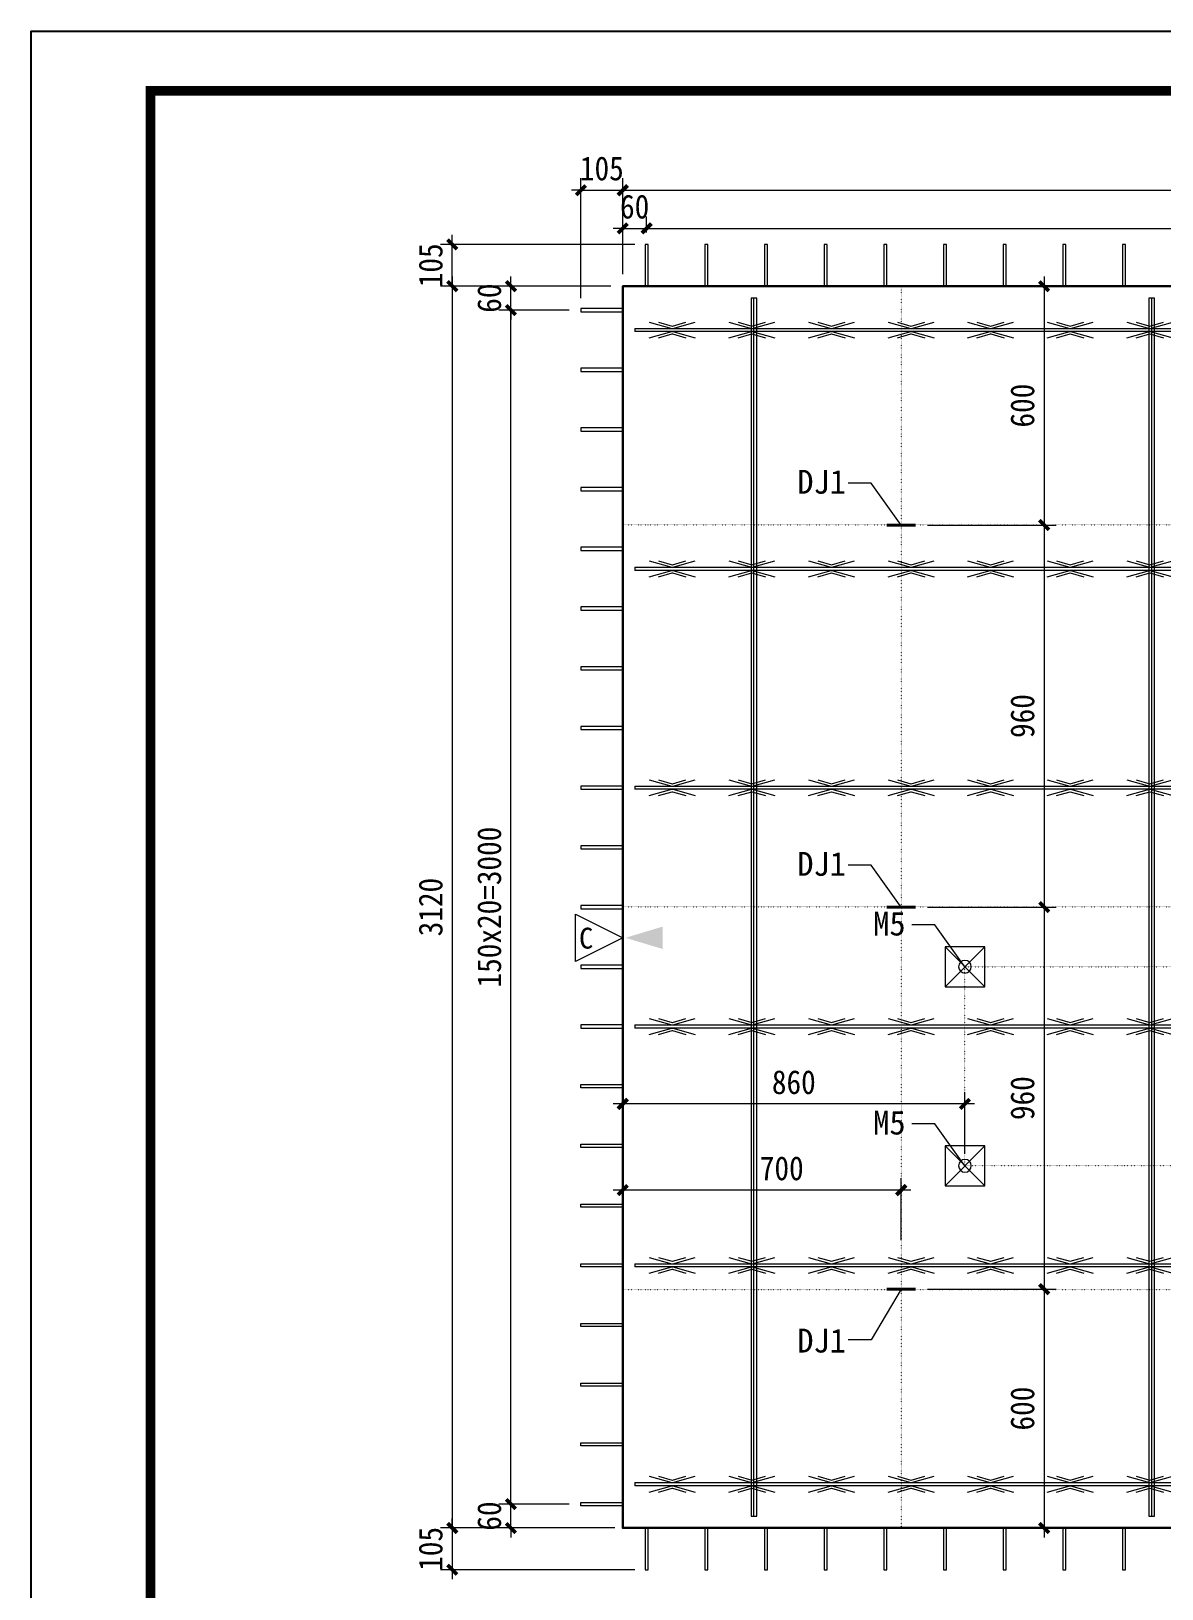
# Model space of a CAD drawing. Header units: millimetres. Extents: x 0 to 31486, y -384 to 8910.
# Drawn here: x 0 to 2842, y 4996 to 8910 of the extents above; entities that cross this region are included whole.
import ezdxf
from ezdxf.enums import TextEntityAlignment as Align

# ---------------------------------------------------------------- set-up
doc = ezdxf.new("R2010")
doc.units = ezdxf.units.MM
doc.linetypes.add('DOT', pattern=[0.25, 0, -0.25])
for name, color, linetype in [('ERECTIONMARK', 8, 'Continuous'), ('图框2', 1, 'Continuous'), ('图框线', 7, 'Continuous'), ('桁架', 4, 'Continuous'), ('钢筋', 7, 'Continuous')]:
    doc.layers.add(name, color=color, linetype=linetype)
for name, color, linetype, lineweight in [('YG-标注', 151, 'Continuous', 15), ('YZ-文字', 4, 'Continuous', 13), ('YZ-符号', 96, 'Continuous', 9), ('墙板支撑', 7, 'Continuous', 15), ('轮廓线', 2, 'Continuous', 13)]:
    doc.layers.add(name, color=color, linetype=linetype, lineweight=lineweight)
doc.styles.add('YZ-样式 2', font='simhei.ttf', dxfattribs={"width": 0.9})
doc.styles.add('图签-黑体', font='simhei.ttf')
doc.styles.add('黑体', font='simhei.ttf')
doc.dimstyles.new('m_sc-10', dxfattribs={"dimtxt": 65, "dimasz": 30, "dimexe": 20, "dimexo": 30, "dimgap": 20, "dimtad": 1, "dimdec": 0, "dimzin": 1, "dimdsep": 46, "dimtxsty": '黑体', "dimblk": 'ARCHTICK', "dimcen": 250, "dimdle": 10, "dimclrd": 256, "dimclre": 256, "dimclrt": 7, "dimazin": 0, "dimtfac": 1, "dimtdec": 0, "dimtix": 1, "dimtmove": 2, "dimatfit": 2, "dimldrblk": 'ARCHTICK', "dimfxl": 1, "dimlwd": -1, "dimlwe": -1, "dimarcsym": 0})
doc.dimstyles.new('YZ-30', dxfattribs={"dimscale": 30, "dimtxt": 2, "dimasz": 0.8, "dimexe": 1, "dimexo": 1, "dimgap": 0.8, "dimtad": 1, "dimdec": 0, "dimzin": 1, "dimdsep": 46, "dimtxsty": 'YZ-样式 2', "dimblk": 'ARCHTICK', "dimcen": 250, "dimdle": 0.8, "dimclrd": 151, "dimclre": 151, "dimclrt": 7, "dimazin": 0, "dimtfac": 1, "dimtdec": 0, "dimtix": 1, "dimtmove": 2, "dimatfit": 2, "dimldrblk": 'ARCHTICK', "dimfxl": 1, "dimlwd": 9, "dimlwe": 9, "dimarcsym": 0})

# ---------------------------------------------------------------- blocks, each defined once
blk = doc.blocks.new('_ArchTick')
at = {"color": 0, "linetype": 'ByBlock', "const_width": 0.4}
blk.add_lwpolyline([(-0.5, -0.5), (0.5, 0.5)], dxfattribs=at)
blk = doc.blocks.new('*D52')
at = {"layer": 'Defpoints', "color": 0, "ltscale": 30, "transparency": 16777216}
for p in [(1486.9, 8269.2), (1058.6, 5149.2), (1496.9, 5149.2)]:
    blk.add_point(p, dxfattribs=at)
at = {"layer": 'YG-标注', "color": 151, "lineweight": 9, "ltscale": 30, "transparency": 16777216}
for p, q in [((1456.9, 8269.2), (1028.6, 8269.2)), ((1058.6, 8293.2), (1058.6, 5125.2)), ((1466.9, 5149.2), (1028.6, 5149.2))]:
    blk.add_line(p, q, dxfattribs=at)
at = {"layer": 'YG-标注', "color": 151, "lineweight": 9, "ltscale": 30, "transparency": 16777216, "xscale": 24, "yscale": 24, "zscale": 24}
for p, rotation in [((1058.6, 8269.2), 90), ((1058.6, 5149.2), 270)]:
    blk.add_blockref('_ArchTick', p, dxfattribs=dict(at, rotation=rotation))
at = {"layer": 'YG-标注', "color": 7, "lineweight": 9, "ltscale": 30, "transparency": 16777216, "insert": (1004.3, 6709.2), "char_height": 60, "attachment_point": 5, "rotation": 90, "style": 'YZ-样式 2'}
blk.add_mtext('3120', dxfattribs=at)
blk = doc.blocks.new('*D53')
at = {"layer": 'Defpoints', "color": 0, "ltscale": 30, "transparency": 16777216}
for p in [(1496.9, 5149.2), (1058.6, 5044.2), (1546.9, 5044.2)]:
    blk.add_point(p, dxfattribs=at)
at = {"layer": 'YG-标注', "color": 151, "lineweight": 9, "ltscale": 30, "transparency": 16777216}
for p, q in [((1058.6, 5149.2), (1058.6, 5173.2)), ((1466.9, 5149.2), (1028.6, 5149.2)), ((1058.6, 5149.2), (1058.6, 5044.2)), ((1516.9, 5044.2), (1028.6, 5044.2)), ((1058.6, 5044.2), (1058.6, 5020.2))]:
    blk.add_line(p, q, dxfattribs=at)
at = {"layer": 'YG-标注', "color": 151, "lineweight": 9, "ltscale": 30, "transparency": 16777216, "xscale": 24, "yscale": 24, "zscale": 24}
for p, rotation in [((1058.6, 5149.2), 270), ((1058.6, 5044.2), 90)]:
    blk.add_blockref('_ArchTick', p, dxfattribs=dict(at, rotation=rotation))
at = {"layer": 'YG-标注', "color": 7, "lineweight": 9, "ltscale": 30, "transparency": 16777216, "insert": (1004.3, 5096.7), "char_height": 60, "attachment_point": 5, "rotation": 90, "style": 'YZ-样式 2'}
blk.add_mtext('105', dxfattribs=at)
blk = doc.blocks.new('*D54')
at = {"layer": 'Defpoints', "color": 0, "ltscale": 30, "transparency": 16777216}
for p in [(1205.9, 8209.2), (1381.9, 8209.2), (1381.9, 5209.2)]:
    blk.add_point(p, dxfattribs=at)
at = {"layer": 'YG-标注', "color": 151, "lineweight": 9, "ltscale": 30, "transparency": 16777216}
for p, q in [((1205.9, 5185.2), (1205.9, 8233.2)), ((1351.9, 8209.2), (1175.9, 8209.2)), ((1351.9, 5209.2), (1175.9, 5209.2))]:
    blk.add_line(p, q, dxfattribs=at)
at = {"layer": 'YG-标注', "color": 151, "lineweight": 9, "ltscale": 30, "transparency": 16777216, "xscale": 24, "yscale": 24, "zscale": 24}
for p, rotation in [((1205.9, 8209.2), 90), ((1205.9, 5209.2), 270)]:
    blk.add_blockref('_ArchTick', p, dxfattribs=dict(at, rotation=rotation))
at = {"layer": 'YG-标注', "color": 7, "lineweight": 9, "ltscale": 30, "transparency": 16777216, "insert": (1151.6, 6709.2), "char_height": 60, "attachment_point": 5, "rotation": 90, "style": 'YZ-样式 2'}
blk.add_mtext('150x20=3000', dxfattribs=at)
blk = doc.blocks.new('*D55')
at = {"layer": 'Defpoints', "color": 0, "ltscale": 30, "transparency": 16777216}
for p in [(1205.9, 8269.2), (1486.9, 8269.2), (1381.9, 8209.2)]:
    blk.add_point(p, dxfattribs=at)
at = {"layer": 'YG-标注', "color": 151, "lineweight": 9, "ltscale": 30, "transparency": 16777216}
for p, q in [((1456.9, 8269.2), (1175.9, 8269.2)), ((1205.9, 8269.2), (1205.9, 8293.2)), ((1205.9, 8209.2), (1205.9, 8269.2)), ((1351.9, 8209.2), (1175.9, 8209.2)), ((1205.9, 8209.2), (1205.9, 8185.2))]:
    blk.add_line(p, q, dxfattribs=at)
at = {"layer": 'YG-标注', "color": 151, "lineweight": 9, "ltscale": 30, "transparency": 16777216, "xscale": 24, "yscale": 24, "zscale": 24}
for p, rotation in [((1205.9, 8269.2), 270), ((1205.9, 8209.2), 90)]:
    blk.add_blockref('_ArchTick', p, dxfattribs=dict(at, rotation=rotation))
at = {"layer": 'YG-标注', "color": 7, "lineweight": 9, "ltscale": 30, "transparency": 16777216, "insert": (1151.6, 8239.2), "char_height": 60, "attachment_point": 5, "rotation": 90, "style": 'YZ-样式 2'}
blk.add_mtext('60', dxfattribs=at)
blk = doc.blocks.new('*D56')
at = {"layer": 'Defpoints', "color": 0, "ltscale": 30, "transparency": 16777216}
for p in [(1205.9, 5209.2), (1381.9, 5209.2), (1486.9, 5149.2)]:
    blk.add_point(p, dxfattribs=at)
at = {"layer": 'YG-标注', "color": 151, "lineweight": 9, "ltscale": 30, "transparency": 16777216}
for p, q in [((1351.9, 5209.2), (1175.9, 5209.2)), ((1205.9, 5209.2), (1205.9, 5233.2)), ((1205.9, 5149.2), (1205.9, 5209.2)), ((1456.9, 5149.2), (1175.9, 5149.2)), ((1205.9, 5149.2), (1205.9, 5125.2))]:
    blk.add_line(p, q, dxfattribs=at)
at = {"layer": 'YG-标注', "color": 151, "lineweight": 9, "ltscale": 30, "transparency": 16777216, "xscale": 24, "yscale": 24, "zscale": 24}
for p, rotation in [((1205.9, 5209.2), 270), ((1205.9, 5149.2), 90)]:
    blk.add_blockref('_ArchTick', p, dxfattribs=dict(at, rotation=rotation))
at = {"layer": 'YG-标注', "color": 7, "lineweight": 9, "ltscale": 30, "transparency": 16777216, "insert": (1151.6, 5179.2), "char_height": 60, "attachment_point": 5, "rotation": 90, "style": 'YZ-样式 2'}
blk.add_mtext('60', dxfattribs=at)
blk = doc.blocks.new('*D57')
at = {"layer": 'Defpoints', "color": 0, "ltscale": 30, "transparency": 16777216}
for p in [(1486.9, 8510.3), (1486.9, 8269.2), (1381.9, 8209.2)]:
    blk.add_point(p, dxfattribs=at)
at = {"layer": '钢筋', "color": 151, "lineweight": 9, "ltscale": 30, "transparency": 16777216}
for p, q in [((1381.9, 8239.2), (1381.9, 8540.3)), ((1486.9, 8299.2), (1486.9, 8540.3)), ((1381.9, 8510.3), (1357.9, 8510.3)), ((1381.9, 8510.3), (1486.9, 8510.3)), ((1486.9, 8510.3), (1510.9, 8510.3))]:
    blk.add_line(p, q, dxfattribs=at)
at = {"layer": '钢筋', "color": 151, "lineweight": 9, "ltscale": 30, "transparency": 16777216, "xscale": 24, "yscale": 24, "zscale": 24}
blk.add_blockref('_ArchTick', (1381.9, 8510.3), dxfattribs=at)
at = {"layer": '钢筋', "color": 151, "lineweight": 9, "ltscale": 30, "transparency": 16777216, "xscale": 24, "yscale": 24, "zscale": 24, "rotation": 180}
blk.add_blockref('_ArchTick', (1486.9, 8510.3), dxfattribs=at)
at = {"layer": '钢筋', "color": 7, "ltscale": 30, "transparency": 16777216, "insert": (1434.4, 8564.7), "char_height": 60, "attachment_point": 5, "style": 'YZ-样式 2'}
blk.add_mtext('105', dxfattribs=at)
blk = doc.blocks.new('*D58')
at = {"layer": 'Defpoints', "color": 0, "ltscale": 30, "transparency": 16777216}
for p in [(1546.9, 8414.5), (1546.9, 8374.2), (1486.9, 8269.2)]:
    blk.add_point(p, dxfattribs=at)
at = {"layer": '钢筋', "color": 151, "lineweight": 9, "ltscale": 30, "transparency": 16777216}
for p, q in [((1486.9, 8414.5), (1462.9, 8414.5)), ((1486.9, 8299.2), (1486.9, 8444.5)), ((1486.9, 8414.5), (1546.9, 8414.5)), ((1546.9, 8404.2), (1546.9, 8444.5)), ((1546.9, 8414.5), (1570.9, 8414.5))]:
    blk.add_line(p, q, dxfattribs=at)
at = {"layer": '钢筋', "color": 151, "lineweight": 9, "ltscale": 30, "transparency": 16777216, "xscale": 24, "yscale": 24, "zscale": 24}
blk.add_blockref('_ArchTick', (1486.9, 8414.5), dxfattribs=at)
at = {"layer": '钢筋', "color": 151, "lineweight": 9, "ltscale": 30, "transparency": 16777216, "xscale": 24, "yscale": 24, "zscale": 24, "rotation": 180}
blk.add_blockref('_ArchTick', (1546.9, 8414.5), dxfattribs=at)
at = {"layer": '钢筋', "color": 7, "ltscale": 30, "transparency": 16777216, "insert": (1516.9, 8468.8), "char_height": 60, "attachment_point": 5, "style": 'YZ-样式 2'}
blk.add_mtext('60', dxfattribs=at)
blk = doc.blocks.new('*D59')
at = {"layer": 'Defpoints', "color": 0, "ltscale": 30, "transparency": 16777216}
for p in [(1058.6, 8374.2), (1546.9, 8374.2), (1486.9, 8269.2)]:
    blk.add_point(p, dxfattribs=at)
at = {"layer": '钢筋', "color": 151, "lineweight": 9, "ltscale": 30, "transparency": 16777216}
for p, q in [((1058.6, 8374.2), (1058.6, 8398.2)), ((1516.9, 8374.2), (1028.6, 8374.2)), ((1058.6, 8269.2), (1058.6, 8374.2)), ((1456.9, 8269.2), (1028.6, 8269.2)), ((1058.6, 8269.2), (1058.6, 8245.2))]:
    blk.add_line(p, q, dxfattribs=at)
at = {"layer": '钢筋', "color": 151, "lineweight": 9, "ltscale": 30, "transparency": 16777216, "xscale": 24, "yscale": 24, "zscale": 24}
for p, rotation in [((1058.6, 8374.2), 270), ((1058.6, 8269.2), 90)]:
    blk.add_blockref('_ArchTick', p, dxfattribs=dict(at, rotation=rotation))
at = {"layer": '钢筋', "color": 7, "ltscale": 30, "transparency": 16777216, "insert": (1004.3, 8321.7), "char_height": 60, "attachment_point": 5, "rotation": 90, "style": 'YZ-样式 2'}
blk.add_mtext('105', dxfattribs=at)
blk = doc.blocks.new('*D60')
at = {"layer": 'Defpoints', "color": 0, "ltscale": 30, "transparency": 16777216}
for p in [(5206.9, 8510.3), (1486.9, 8269.2), (5206.9, 8269.2)]:
    blk.add_point(p, dxfattribs=at)
at = {"layer": 'YG-标注', "color": 151, "lineweight": 9, "ltscale": 30, "transparency": 16777216}
for p, q in [((1486.9, 8299.2), (1486.9, 8540.3)), ((5206.9, 8299.2), (5206.9, 8540.3)), ((1462.9, 8510.3), (5230.9, 8510.3))]:
    blk.add_line(p, q, dxfattribs=at)
at = {"layer": 'YG-标注', "color": 151, "lineweight": 9, "ltscale": 30, "transparency": 16777216, "xscale": 24, "yscale": 24, "zscale": 24, "rotation": 180}
blk.add_blockref('_ArchTick', (1486.9, 8510.3), dxfattribs=at)
at = {"layer": 'YG-标注', "color": 151, "lineweight": 9, "ltscale": 30, "transparency": 16777216, "xscale": 24, "yscale": 24, "zscale": 24}
blk.add_blockref('_ArchTick', (5206.9, 8510.3), dxfattribs=at)
at = {"layer": 'YG-标注', "color": 7, "lineweight": 9, "ltscale": 30, "transparency": 16777216, "insert": (3346.9, 8564.7), "char_height": 60, "attachment_point": 5, "style": 'YZ-样式 2'}
blk.add_mtext('3720', dxfattribs=at)
blk = doc.blocks.new('*D63')
at = {"layer": 'Defpoints', "color": 0, "ltscale": 30, "transparency": 16777216}
for p in [(5146.9, 8414.5), (1546.9, 8374.2), (5146.9, 8374.2)]:
    blk.add_point(p, dxfattribs=at)
at = {"layer": '钢筋', "color": 151, "lineweight": 9, "ltscale": 30, "transparency": 16777216}
for p, q in [((1522.9, 8414.5), (5170.9, 8414.5)), ((1546.9, 8404.2), (1546.9, 8444.5)), ((5146.9, 8404.2), (5146.9, 8444.5))]:
    blk.add_line(p, q, dxfattribs=at)
at = {"layer": '钢筋', "color": 151, "lineweight": 9, "ltscale": 30, "transparency": 16777216, "xscale": 24, "yscale": 24, "zscale": 24, "rotation": 180}
blk.add_blockref('_ArchTick', (1546.9, 8414.5), dxfattribs=at)
at = {"layer": '钢筋', "color": 151, "lineweight": 9, "ltscale": 30, "transparency": 16777216, "xscale": 24, "yscale": 24, "zscale": 24}
blk.add_blockref('_ArchTick', (5146.9, 8414.5), dxfattribs=at)
at = {"layer": '钢筋', "color": 7, "ltscale": 30, "transparency": 16777216, "insert": (3346.9, 8468.8), "char_height": 60, "attachment_point": 5, "style": 'YZ-样式 2'}
blk.add_mtext('150x24=3600', dxfattribs=at)
blk = doc.blocks.new('A$C417965C4')
at = {"layer": '桁架', "color": 4, "lineweight": 9}
for p, q in [((-3660, 4), (-3660, -4)), ((0, -4), (0, 4))]:
    blk.add_line(p, q, dxfattribs=at)
for points in [[(-3660, 4), (0, 4)], [(-3623.2, 20), (-3566.3, 4), (-3564.5, 4), (-3507.6, 20)], [(-3599.7, 20), (-3565.5, 10), (-3565.2, 10), (-3531.1, 20)], [(-3423.2, 20), (-3366.3, 4), (-3364.5, 4), (-3307.6, 20)], [(-3399.7, 20), (-3365.5, 10), (-3365.2, 10), (-3331.1, 20)], [(-3223.2, 20), (-3166.3, 4), (-3164.5, 4), (-3107.6, 20)], [(-3199.7, 20), (-3165.5, 10), (-3165.2, 10), (-3131.1, 20)], [(-3023.2, 20), (-2966.3, 4), (-2964.5, 4), (-2907.6, 20)], [(-2999.7, 20), (-2965.5, 10), (-2965.2, 10), (-2931.1, 20)], [(-2823.2, 20), (-2766.3, 4), (-2764.5, 4), (-2707.6, 20)], [(-2799.7, 20), (-2765.5, 10), (-2765.2, 10), (-2731.1, 20)], [(-2623.2, 20), (-2566.3, 4), (-2564.5, 4), (-2507.6, 20)], [(-2599.7, 20), (-2565.5, 10), (-2565.2, 10), (-2531.1, 20)], [(-2423.2, 20), (-2366.3, 4), (-2364.5, 4), (-2307.6, 20)], [(-2399.7, 20), (-2365.5, 10), (-2365.2, 10), (-2331.1, 20)], [(-2223.2, 20), (-2166.3, 4), (-2164.5, 4), (-2107.6, 20)], [(-2199.7, 20), (-2165.5, 10), (-2165.2, 10), (-2131.1, 20)], [(-2023.2, 20), (-1966.3, 4), (-1964.5, 4), (-1907.6, 20)], [(-1999.7, 20), (-1965.5, 10), (-1965.2, 10), (-1931.1, 20)], [(-1823.2, 20), (-1766.3, 4), (-1764.5, 4), (-1707.6, 20)], [(-1799.7, 20), (-1765.5, 10), (-1765.2, 10), (-1731.1, 20)], [(-1623.2, 20), (-1566.3, 4), (-1564.5, 4), (-1507.6, 20)], [(-1599.7, 20), (-1565.5, 10), (-1565.2, 10), (-1531.1, 20)], [(-1423.2, 20), (-1366.3, 4), (-1364.5, 4), (-1307.6, 20)], [(-1399.7, 20), (-1365.5, 10), (-1365.2, 10), (-1331.1, 20)], [(-1223.2, 20), (-1166.3, 4), (-1164.5, 4), (-1107.6, 20)], [(-1199.7, 20), (-1165.5, 10), (-1165.2, 10), (-1131.1, 20)], [(-1022.9, 20), (-966, 4), (-964.1, 4), (-907.3, 20)], [(-999.4, 20), (-965.2, 10), (-964.9, 10), (-930.8, 20)], [(-822.9, 20), (-766, 4), (-764.1, 4), (-707.3, 20)], [(-799.4, 20), (-765.2, 10), (-764.9, 10), (-730.8, 20)], [(-622.9, 20), (-566, 4), (-564.1, 4), (-507.3, 20)], [(-599.4, 20), (-565.2, 10), (-564.9, 10), (-530.8, 20)], [(-422.9, 20), (-366, 4), (-364.1, 4), (-307.3, 20)], [(-399.4, 20), (-365.2, 10), (-364.9, 10), (-330.8, 20)], [(-222.4, 20), (-165.5, 4), (-163.7, 4), (-106.8, 20)], [(-198.9, 20), (-164.8, 10), (-164.4, 10), (-130.3, 20)], [(-22.4, 20), (0, 13.7)], [(0, -4), (-3660, -4)], [(-3623.2, -20), (-3566.3, -4), (-3564.5, -4), (-3507.6, -20)], [(-3599.7, -20), (-3565.5, -10), (-3565.2, -10), (-3531.1, -20)], [(-3423.2, -20), (-3366.3, -4), (-3364.5, -4), (-3307.6, -20)], [(-3399.7, -20), (-3365.5, -10), (-3365.2, -10), (-3331.1, -20)], [(-3223.2, -20), (-3166.3, -4), (-3164.5, -4), (-3107.6, -20)], [(-3199.7, -20), (-3165.5, -10), (-3165.2, -10), (-3131.1, -20)], [(-3023.2, -20), (-2966.3, -4), (-2964.5, -4), (-2907.6, -20)], [(-2999.7, -20), (-2965.5, -10), (-2965.2, -10), (-2931.1, -20)], [(-2823.2, -20), (-2766.3, -4), (-2764.5, -4), (-2707.6, -20)], [(-2799.7, -20), (-2765.5, -10), (-2765.2, -10), (-2731.1, -20)], [(-2623.2, -20), (-2566.3, -4), (-2564.5, -4), (-2507.6, -20)], [(-2599.7, -20), (-2565.5, -10), (-2565.2, -10), (-2531.1, -20)], [(-2423.2, -20), (-2366.3, -4), (-2364.5, -4), (-2307.6, -20)], [(-2399.7, -20), (-2365.5, -10), (-2365.2, -10), (-2331.1, -20)], [(-2223.2, -20), (-2166.3, -4), (-2164.5, -4), (-2107.6, -20)], [(-2199.7, -20), (-2165.5, -10), (-2165.2, -10), (-2131.1, -20)], [(-2023.2, -20), (-1966.3, -4), (-1964.5, -4), (-1907.6, -20)], [(-1999.7, -20), (-1965.5, -10), (-1965.2, -10), (-1931.1, -20)], [(-1823.2, -20), (-1766.3, -4), (-1764.5, -4), (-1707.6, -20)], [(-1799.7, -20), (-1765.5, -10), (-1765.2, -10), (-1731.1, -20)], [(-1623.2, -20), (-1566.3, -4), (-1564.5, -4), (-1507.6, -20)], [(-1599.7, -20), (-1565.5, -10), (-1565.2, -10), (-1531.1, -20)], [(-1423.2, -20), (-1366.3, -4), (-1364.5, -4), (-1307.6, -20)], [(-1399.7, -20), (-1365.5, -10), (-1365.2, -10), (-1331.1, -20)], [(-1223.2, -20), (-1166.3, -4), (-1164.5, -4), (-1107.6, -20)], [(-1199.7, -20), (-1165.5, -10), (-1165.2, -10), (-1131.1, -20)], [(-1022.9, -20), (-966, -4), (-964.1, -4), (-907.3, -20)], [(-999.4, -20), (-965.2, -10), (-964.9, -10), (-930.8, -20)], [(-822.9, -20), (-766, -4), (-764.1, -4), (-707.3, -20)], [(-799.4, -20), (-765.2, -10), (-764.9, -10), (-730.8, -20)], [(-622.9, -20), (-566, -4), (-564.1, -4), (-507.3, -20)], [(-599.4, -20), (-565.2, -10), (-564.9, -10), (-530.8, -20)], [(-422.9, -20), (-366, -4), (-364.1, -4), (-307.3, -20)], [(-399.4, -20), (-365.2, -10), (-364.9, -10), (-330.8, -20)], [(-222.4, -20), (-165.5, -4), (-163.7, -4), (-106.8, -20)], [(-198.9, -20), (-164.8, -10), (-164.4, -10), (-130.3, -20)], [(-22.4, -20), (0, -13.7)]]:
    blk.add_lwpolyline(points, dxfattribs=at)
blk = doc.blocks.new('*D66')
at = {"layer": 'Defpoints', "color": 0, "ltscale": 30, "transparency": 16777216}
for p in [(1486.9, 5998.1), (1486.9, 5842), (2186.9, 5842.4)]:
    blk.add_point(p, dxfattribs=at)
at = {"layer": 'YG-标注', "color": 151, "lineweight": 9, "ltscale": 30, "transparency": 16777216}
for p, q in [((1486.9, 5872), (1486.9, 6028.1)), ((2186.9, 5872.4), (2186.9, 6028.1)), ((2210.9, 5998.1), (1462.9, 5998.1))]:
    blk.add_line(p, q, dxfattribs=at)
at = {"layer": 'YG-标注', "color": 151, "lineweight": 9, "ltscale": 30, "transparency": 16777216, "xscale": 24, "yscale": 24, "zscale": 24, "rotation": 180}
blk.add_blockref('_ArchTick', (1486.9, 5998.1), dxfattribs=at)
at = {"layer": 'YG-标注', "color": 151, "lineweight": 9, "ltscale": 30, "transparency": 16777216, "xscale": 24, "yscale": 24, "zscale": 24}
blk.add_blockref('_ArchTick', (2186.9, 5998.1), dxfattribs=at)
at = {"layer": 'YG-标注', "color": 7, "lineweight": 9, "ltscale": 30, "transparency": 16777216, "insert": (1886.6, 6052.5), "char_height": 60, "attachment_point": 5, "style": 'YZ-样式 2'}
blk.add_mtext('700', dxfattribs=at)
blk = doc.blocks.new('A$C0ABE7B75')
at = {"layer": '钢筋', "color": 4, "lineweight": 13}
for points in [[(-7.3, 0), (7.2, 0), (7.2, 3000), (7.2, 3060), (-7.3, 3060)], [(-7.3, 3060), (-7.3, 3060), (-7.3, 0)], [(-0.8, 3060), (-0.8, 3000), (-0.8, 0)]]:
    blk.add_lwpolyline(points, dxfattribs=at)
blk = doc.blocks.new('*D88')
at = {"layer": 'Defpoints', "color": 0, "ltscale": 30, "transparency": 16777216}
for p in [(2209.5, 8269.2), (2222.6, 7669.2), (2546.1, 7669.2)]:
    blk.add_point(p, dxfattribs=at)
at = {"layer": 'YG-标注', "color": 151, "lineweight": 9, "ltscale": 30, "transparency": 16777216}
for p, q in [((2239.5, 8269.2), (2576.1, 8269.2)), ((2546.1, 8293.2), (2546.1, 7645.2)), ((2252.6, 7669.2), (2576.1, 7669.2))]:
    blk.add_line(p, q, dxfattribs=at)
at = {"layer": 'YG-标注', "color": 151, "lineweight": 9, "ltscale": 30, "transparency": 16777216, "xscale": 24, "yscale": 24, "zscale": 24}
for p, rotation in [((2546.1, 8269.2), 90), ((2546.1, 7669.2), 270)]:
    blk.add_blockref('_ArchTick', p, dxfattribs=dict(at, rotation=rotation))
at = {"layer": 'YG-标注', "color": 7, "ltscale": 30, "transparency": 16777216, "insert": (2491.7, 7969.2), "char_height": 60, "attachment_point": 5, "rotation": 90, "style": 'YZ-样式 2'}
blk.add_mtext('600', dxfattribs=at)
blk = doc.blocks.new('*D89')
at = {"layer": 'Defpoints', "color": 0, "ltscale": 30, "transparency": 16777216}
for p in [(2222.6, 7669.2), (2222.6, 6709.2), (2546.1, 6709.2)]:
    blk.add_point(p, dxfattribs=at)
at = {"layer": 'YG-标注', "color": 151, "lineweight": 9, "ltscale": 30, "transparency": 16777216}
for p, q in [((2546.1, 7693.2), (2546.1, 6685.2)), ((2252.6, 7669.2), (2576.1, 7669.2)), ((2252.6, 6709.2), (2576.1, 6709.2))]:
    blk.add_line(p, q, dxfattribs=at)
at = {"layer": 'YG-标注', "color": 151, "lineweight": 9, "ltscale": 30, "transparency": 16777216, "xscale": 24, "yscale": 24, "zscale": 24}
for p, rotation in [((2546.1, 7669.2), 90), ((2546.1, 6709.2), 270)]:
    blk.add_blockref('_ArchTick', p, dxfattribs=dict(at, rotation=rotation))
at = {"layer": 'YG-标注', "color": 7, "ltscale": 30, "transparency": 16777216, "insert": (2491.7, 7189.2), "char_height": 60, "attachment_point": 5, "rotation": 90, "style": 'YZ-样式 2'}
blk.add_mtext('960', dxfattribs=at)
blk = doc.blocks.new('*D90')
at = {"layer": 'Defpoints', "color": 0, "ltscale": 30, "transparency": 16777216}
for p in [(2222.6, 6709.2), (2222.6, 5749.2), (2546.1, 5749.2)]:
    blk.add_point(p, dxfattribs=at)
at = {"layer": 'YG-标注', "color": 151, "lineweight": 9, "ltscale": 30, "transparency": 16777216}
for p, q in [((2546.1, 6733.2), (2546.1, 5725.2)), ((2252.6, 6709.2), (2576.1, 6709.2)), ((2252.6, 5749.2), (2576.1, 5749.2))]:
    blk.add_line(p, q, dxfattribs=at)
at = {"layer": 'YG-标注', "color": 151, "lineweight": 9, "ltscale": 30, "transparency": 16777216, "xscale": 24, "yscale": 24, "zscale": 24}
for p, rotation in [((2546.1, 6709.2), 90), ((2546.1, 5749.2), 270)]:
    blk.add_blockref('_ArchTick', p, dxfattribs=dict(at, rotation=rotation))
at = {"layer": 'YG-标注', "color": 7, "ltscale": 30, "transparency": 16777216, "insert": (2491.7, 6229.2), "char_height": 60, "attachment_point": 5, "rotation": 90, "style": 'YZ-样式 2'}
blk.add_mtext('960', dxfattribs=at)
blk = doc.blocks.new('*D91')
at = {"layer": 'Defpoints', "color": 0, "ltscale": 30, "transparency": 16777216}
for p in [(2222.6, 5749.2), (2210.8, 5149.2), (2546.1, 5149.2)]:
    blk.add_point(p, dxfattribs=at)
at = {"layer": 'YG-标注', "color": 151, "lineweight": 9, "ltscale": 30, "transparency": 16777216}
for p, q in [((2546.1, 5773.2), (2546.1, 5125.2)), ((2252.6, 5749.2), (2576.1, 5749.2)), ((2240.8, 5149.2), (2576.1, 5149.2))]:
    blk.add_line(p, q, dxfattribs=at)
at = {"layer": 'YG-标注', "color": 151, "lineweight": 9, "ltscale": 30, "transparency": 16777216, "xscale": 24, "yscale": 24, "zscale": 24}
for p, rotation in [((2546.1, 5749.2), 90), ((2546.1, 5149.2), 270)]:
    blk.add_blockref('_ArchTick', p, dxfattribs=dict(at, rotation=rotation))
at = {"layer": 'YG-标注', "color": 7, "ltscale": 30, "transparency": 16777216, "insert": (2491.7, 5449.2), "char_height": 60, "attachment_point": 5, "rotation": 90, "style": 'YZ-样式 2'}
blk.add_mtext('600', dxfattribs=at)
blk = doc.blocks.new('A$C6C6A476D')
at = {"layer": '墙板支撑', "color": 6, "ltscale": 30}
for p, q in [((50, 50), (-50, -50)), ((-50, 50), (50, -50))]:
    blk.add_line(p, q, dxfattribs=at)
blk.add_lwpolyline([(-50, 50), (50, 50), (50, -50), (-50, -50)], close=True, dxfattribs=at)
blk.add_circle((0, 0), 16, dxfattribs=at)
blk = doc.blocks.new('A$C35D967A2')
at = {"layer": '墙板支撑', "color": 0, "ltscale": 30}
for p in [(50, 50), (550, 50)]:
    blk.add_blockref('A$C6C6A476D', p, dxfattribs=at)
blk = doc.blocks.new('*D98')
at = {"layer": 'Defpoints', "color": 0, "ltscale": 30, "transparency": 16777216}
for p in [(1486.9, 6214.6), (1486.9, 6059.2), (2346.9, 6059.2)]:
    blk.add_point(p, dxfattribs=at)
at = {"layer": 'YZ-文字', "color": 151, "lineweight": 9, "ltscale": 30, "transparency": 16777216}
for p, q in [((1486.9, 6089.2), (1486.9, 6244.6)), ((2346.9, 6089.2), (2346.9, 6244.6)), ((2370.9, 6214.6), (1462.9, 6214.6))]:
    blk.add_line(p, q, dxfattribs=at)
at = {"layer": 'YZ-文字', "color": 151, "lineweight": 9, "ltscale": 30, "transparency": 16777216, "xscale": 24, "yscale": 24, "zscale": 24, "rotation": 180}
blk.add_blockref('_ArchTick', (1486.9, 6214.6), dxfattribs=at)
at = {"layer": 'YZ-文字', "color": 151, "lineweight": 9, "ltscale": 30, "transparency": 16777216, "xscale": 24, "yscale": 24, "zscale": 24}
blk.add_blockref('_ArchTick', (2346.9, 6214.6), dxfattribs=at)
at = {"layer": 'YZ-文字', "color": 7, "ltscale": 30, "transparency": 16777216, "insert": (1916.9, 6269), "char_height": 60, "attachment_point": 5, "style": 'YZ-样式 2'}
blk.add_mtext('860', dxfattribs=at)

msp = doc.modelspace()

# ---------------------------------------------------------------- hatches: boundary and pattern name
at = {"layer": 'YZ-符号', "lineweight": 15}
msp.add_hatch(color=1, dxfattribs=at).paths.add_polyline_path([(1493.8, 6632), (1586.9, 6604), (1586.9, 6660.1)])

# ---------------------------------------------------------------- linework, layer by layer
at = {"layer": 'ERECTIONMARK', "color": 3, "lineweight": 40}
for p, q in [((2151.1, 7669.2), (2222.6, 7669.2)), ((2151.1, 6709.2), (2222.6, 6709.2)), ((2151.1, 5749.2), (2222.6, 5749.2))]:
    msp.add_line(p, q, dxfattribs=at)
at = {"layer": 'YZ-符号', "color": 253, "linetype": 'DOT', "lineweight": 13, "ltscale": 5}
for p, q in [((2186.9, 8269.2), (2186.9, 5149.2)), ((1486.9, 7669.6), (5206.9, 7669.6)), ((1486.9, 6709.6), (5206.9, 6709.6)), ((1486.9, 5748.8), (5206.9, 5748.8))]:
    msp.add_line(p, q, dxfattribs=at)
at = {"layer": 'YZ-符号', "color": 1, "lineweight": 15}
msp.add_lwpolyline([(1486.9, 6632), (1368.5, 6572.3), (1368.5, 6691.7)], close=True, dxfattribs=at)
at = {"layer": 'YZ-符号', "color": 253, "linetype": 'DOT', "lineweight": 13, "ltscale": 5}
msp.add_lwpolyline([(2346.9, 6559.2), (4346.9, 6559.2), (4346.9, 6059.2), (2346.9, 6059.2)], close=True, dxfattribs=at)
at = {"layer": '图框2', "color": 1}
msp.add_lwpolyline([(0, 0), (0, 8910), (12600, 8910), (12600, 0)], close=True, dxfattribs=at)
at = {"layer": '图框线', "const_width": 24}
msp.add_lwpolyline([(300, 8760), (12450, 8760), (12450, 150), (300, 150)], close=True, dxfattribs=at)
at = {"layer": '轮廓线', "color": 2, "lineweight": 30}
msp.add_lwpolyline([(5206.9, 8269.2), (5206.9, 5149.2), (1486.9, 5149.2), (1486.9, 8269.2)], close=True, dxfattribs=at)
at = {"layer": '钢筋', "color": 5, "lineweight": 13}
for points in [[(1550.9, 8269.2), (1550.9, 8374.2), (1542.9, 8374.2), (1542.9, 8269.2)], [(1700.9, 8269.2), (1700.9, 8374.2), (1692.9, 8374.2), (1692.9, 8269.2)], [(1850.9, 8269.2), (1850.9, 8374.2), (1842.9, 8374.2), (1842.9, 8269.2)], [(2000.9, 8269.2), (2000.9, 8374.2), (1992.9, 8374.2), (1992.9, 8269.2)], [(2150.9, 8269.2), (2150.9, 8374.2), (2142.9, 8374.2), (2142.9, 8269.2)], [(2300.9, 8269.2), (2300.9, 8374.2), (2292.9, 8374.2), (2292.9, 8269.2)], [(2450.9, 8269.2), (2450.9, 8374.2), (2442.9, 8374.2), (2442.9, 8269.2)], [(2600.9, 8269.2), (2600.9, 8374.2), (2592.9, 8374.2), (2592.9, 8269.2)], [(2750.9, 8269.2), (2750.9, 8374.2), (2742.9, 8374.2), (2742.9, 8269.2)], [(1542.9, 5149.2), (1542.9, 5044.2), (1550.9, 5044.2), (1550.9, 5149.2)], [(1692.9, 5149.2), (1692.9, 5044.2), (1700.9, 5044.2), (1700.9, 5149.2)], [(1842.9, 5149.2), (1842.9, 5044.2), (1850.9, 5044.2), (1850.9, 5149.2)], [(1992.9, 5149.2), (1992.9, 5044.2), (2000.9, 5044.2), (2000.9, 5149.2)], [(2142.9, 5149.2), (2142.9, 5044.2), (2150.9, 5044.2), (2150.9, 5149.2)], [(2292.9, 5149.2), (2292.9, 5044.2), (2300.9, 5044.2), (2300.9, 5149.2)], [(2442.9, 5149.2), (2442.9, 5044.2), (2450.9, 5044.2), (2450.9, 5149.2)], [(2592.9, 5149.2), (2592.9, 5044.2), (2600.9, 5044.2), (2600.9, 5149.2)], [(2742.9, 5149.2), (2742.9, 5044.2), (2750.9, 5044.2), (2750.9, 5149.2)]]:
    msp.add_lwpolyline(points, dxfattribs=at)
at = {"layer": '钢筋', "color": 1, "lineweight": 13}
for points in [[(1486.9, 8213.2), (1381.9, 8213.2), (1381.9, 8205.2), (1486.9, 8205.2)], [(1486.9, 8063.2), (1381.9, 8063.2), (1381.9, 8055.2), (1486.9, 8055.2)], [(1486.9, 7913.2), (1381.9, 7913.2), (1381.9, 7905.2), (1486.9, 7905.2)], [(1486.9, 7763.2), (1381.9, 7763.2), (1381.9, 7755.2), (1486.9, 7755.2)], [(1486.9, 7613.2), (1381.9, 7613.2), (1381.9, 7605.2), (1486.9, 7605.2)], [(1486.9, 7463.2), (1381.9, 7463.2), (1381.9, 7455.2), (1486.9, 7455.2)], [(1486.9, 7313.2), (1381.9, 7313.2), (1381.9, 7305.2), (1486.9, 7305.2)], [(1486.9, 7163.2), (1381.9, 7163.2), (1381.9, 7155.2), (1486.9, 7155.2)], [(1486.9, 7013.2), (1381.9, 7013.2), (1381.9, 7005.2), (1486.9, 7005.2)], [(1486.9, 6863.2), (1381.9, 6863.2), (1381.9, 6855.2), (1486.9, 6855.2)], [(1486.9, 6713.2), (1381.9, 6713.2), (1381.9, 6705.2), (1486.9, 6705.2)], [(1486.9, 6563.2), (1381.9, 6563.2), (1381.9, 6555.2), (1486.9, 6555.2)], [(1486.9, 6413.2), (1381.9, 6413.2), (1381.9, 6405.2), (1486.9, 6405.2)], [(1486.9, 6255.2), (1381.9, 6255.2), (1381.9, 6263.2), (1486.9, 6263.2)], [(1486.9, 6105.2), (1381.9, 6105.2), (1381.9, 6113.2), (1486.9, 6113.2)], [(1486.9, 5955.2), (1381.9, 5955.2), (1381.9, 5963.2), (1486.9, 5963.2)], [(1486.9, 5805.2), (1381.9, 5805.2), (1381.9, 5813.2), (1486.9, 5813.2)], [(1486.9, 5655.2), (1381.9, 5655.2), (1381.9, 5663.2), (1486.9, 5663.2)], [(1486.9, 5505.2), (1381.9, 5505.2), (1381.9, 5513.2), (1486.9, 5513.2)], [(1486.9, 5355.2), (1381.9, 5355.2), (1381.9, 5363.2), (1486.9, 5363.2)], [(1486.9, 5205.2), (1381.9, 5205.2), (1381.9, 5213.2), (1486.9, 5213.2)]]:
    msp.add_lwpolyline(points, dxfattribs=at)

# ---------------------------------------------------------------- block references
at = {"layer": 'YG-标注', "color": 0, "ltscale": 30}
for name, p in [('A$C0ABE7B75', (1816.6, 5179.2)), ('A$C0ABE7B75', (2816.6, 5179.2)), ('A$C417965C4', (5176.9, 8159.2)), ('A$C417965C4', (5176.9, 7559.2)), ('A$C417965C4', (5176.9, 7009.2)), ('A$C417965C4', (5176.9, 6409.2)), ('A$C417965C4', (5176.9, 5809.2)), ('A$C417965C4', (5176.9, 5259.2))]:
    msp.add_blockref(name, p, dxfattribs=at)
at = {"layer": '墙板支撑', "xscale": -1, "rotation": 270}
msp.add_blockref('A$C35D967A2', (2296.9, 6009.2), dxfattribs=at)

# ---------------------------------------------------------------- texts
at = {"layer": 'YZ-文字', "style": '黑体'}
for s, p in [('DJ1', (1925.5, 7777.8)), ('DJ1', (1925.5, 6817.8)), ('M5', (2116.3, 6667.8)), ('M5', (2116.3, 6167.8)), ('DJ1', (1925.5, 5620))]:
    msp.add_text(s, height=60, dxfattribs=at).set_placement(p, align=Align.MIDDLE_LEFT)
at = {"layer": 'YZ-符号', "color": 1, "lineweight": 15, "style": '图签-黑体'}
msp.add_text('C', height=52.5, dxfattribs=at).set_placement((1377.1, 6604.9))

# ---------------------------------------------------------------- dimensions: what is measured, and where the dimension line sits
at = {"layer": 'YG-标注', "color": 0, "lineweight": 9, "ltscale": 30}
dim = msp.add_linear_dim(base=(5206.9, 8510.3), p1=(1486.9, 8269.2), p2=(5206.9, 8269.2), dimstyle='YZ-30', dxfattribs=at)
dim.commit()
dim.dimension.update_dxf_attribs({"geometry": '*D60', "text_midpoint": (3346.9, 8564.7)})
for base, p1, p2, angle, picture, middle in [((1058.6, 5149.2), (1486.9, 8269.2), (1496.9, 5149.2), 270, '*D52', (1004.3, 6709.2)), ((1205.9, 8269.2), (1381.9, 8209.2), (1486.9, 8269.2), 90, '*D55', (1151.6, 8239.2)), ((1205.9, 5209.2), (1486.9, 5149.2), (1381.9, 5209.2), 90, '*D56', (1151.6, 5179.2)), ((1058.6, 5044.2), (1496.9, 5149.2), (1546.9, 5044.2), 90, '*D53', (1004.3, 5096.7))]:
    dim = msp.add_linear_dim(base=base, p1=p1, p2=p2, angle=angle, dimstyle='YZ-30', dxfattribs=at)
    dim.commit()
    dim.dimension.update_dxf_attribs({"geometry": picture, "text_midpoint": middle})
at = {"layer": 'YG-标注', "color": 0, "ltscale": 30}
for base, p1, p2, picture, middle in [((2546.1, 7669.2), (2209.5, 8269.2), (2222.6, 7669.2), '*D88', (2491.7, 7969.2)), ((2546.1, 6709.2), (2222.6, 7669.2), (2222.6, 6709.2), '*D89', (2491.7, 7189.2)), ((2546.1, 5749.2), (2222.6, 6709.2), (2222.6, 5749.2), '*D90', (2491.7, 6229.2)), ((2546.1, 5149.2), (2222.6, 5749.2), (2210.8, 5149.2), '*D91', (2491.7, 5449.2))]:
    dim = msp.add_linear_dim(base=base, p1=p1, p2=p2, angle=90, dimstyle='YZ-30', dxfattribs=at)
    dim.commit()
    dim.dimension.update_dxf_attribs({"geometry": picture, "text_midpoint": middle})
at = {"layer": 'YG-标注', "color": 0, "lineweight": 9, "ltscale": 30}
dim = msp.add_linear_dim(base=(1205.9, 8209.2), p1=(1381.9, 5209.2), p2=(1381.9, 8209.2), angle=90, text='150x20=<>', dimstyle='YZ-30', dxfattribs=at)
dim.commit()
dim.dimension.update_dxf_attribs({"geometry": '*D54', "text_midpoint": (1151.6, 6709.2)})
dim = msp.add_linear_dim(base=(1486.9, 5998.1), p1=(2186.9, 5842.4), p2=(1486.9, 5842), dimstyle='YZ-30', dxfattribs=at)
dim.commit()
dim.dimension.update_dxf_attribs({"geometry": '*D66', "text_midpoint": (1886.6, 6052.5), "dimtype": 160})
at = {"layer": 'YZ-文字', "color": 0, "ltscale": 30}
dim = msp.add_aligned_dim(p1=(2346.9, 6059.2), p2=(1486.9, 6059.2), distance=-155.4, dimstyle='YZ-30', dxfattribs=at)
dim.commit()
dim.dimension.update_dxf_attribs({"geometry": '*D98', "text_midpoint": (1916.9, 6269)})
at = {"layer": '钢筋', "color": 0, "ltscale": 30}
for base, p1, p2, picture, middle in [((1486.9, 8510.3), (1381.9, 8209.2), (1486.9, 8269.2), '*D57', (1434.4, 8564.7)), ((1546.9, 8414.5), (1486.9, 8269.2), (1546.9, 8374.2), '*D58', (1516.9, 8468.8))]:
    dim = msp.add_linear_dim(base=base, p1=p1, p2=p2, dimstyle='YZ-30', dxfattribs=at)
    dim.commit()
    dim.dimension.update_dxf_attribs({"geometry": picture, "text_midpoint": middle})
dim = msp.add_linear_dim(base=(5146.9, 8414.5), p1=(1546.9, 8374.2), p2=(5146.9, 8374.2), text='150x24=<>', dimstyle='YZ-30', dxfattribs=at)
dim.commit()
dim.dimension.update_dxf_attribs({"geometry": '*D63', "text_midpoint": (3346.9, 8468.8)})
dim = msp.add_linear_dim(base=(1058.6, 8374.2), p1=(1486.9, 8269.2), p2=(1546.9, 8374.2), angle=90, dimstyle='YZ-30', dxfattribs=at)
dim.commit()
dim.dimension.update_dxf_attribs({"geometry": '*D59', "text_midpoint": (1004.3, 8321.7)})

# ---------------------------------------------------------------- leaders
at = {"layer": 'YZ-符号', "lineweight": 13}
for points in [[(2186.9, 7669.2), (2111.2, 7774.4), (2053.6, 7774.4)], [(2186.9, 6709.2), (2111.2, 6814.4), (2053.6, 6814.4)], [(2346.9, 6559.2), (2271.2, 6664.4), (2213.6, 6664.4)], [(2346.9, 6059.2), (2271.2, 6164.4), (2213.6, 6164.4)], [(2186.9, 5749.2), (2111.2, 5621.7), (2053.6, 5621.7)]]:
    msp.add_leader(points, dimstyle='m_sc-10', override={"dimasz": 5, "dimldrblk": 'Dot'}, dxfattribs=at)

doc.saveas('drawing.dxf')
